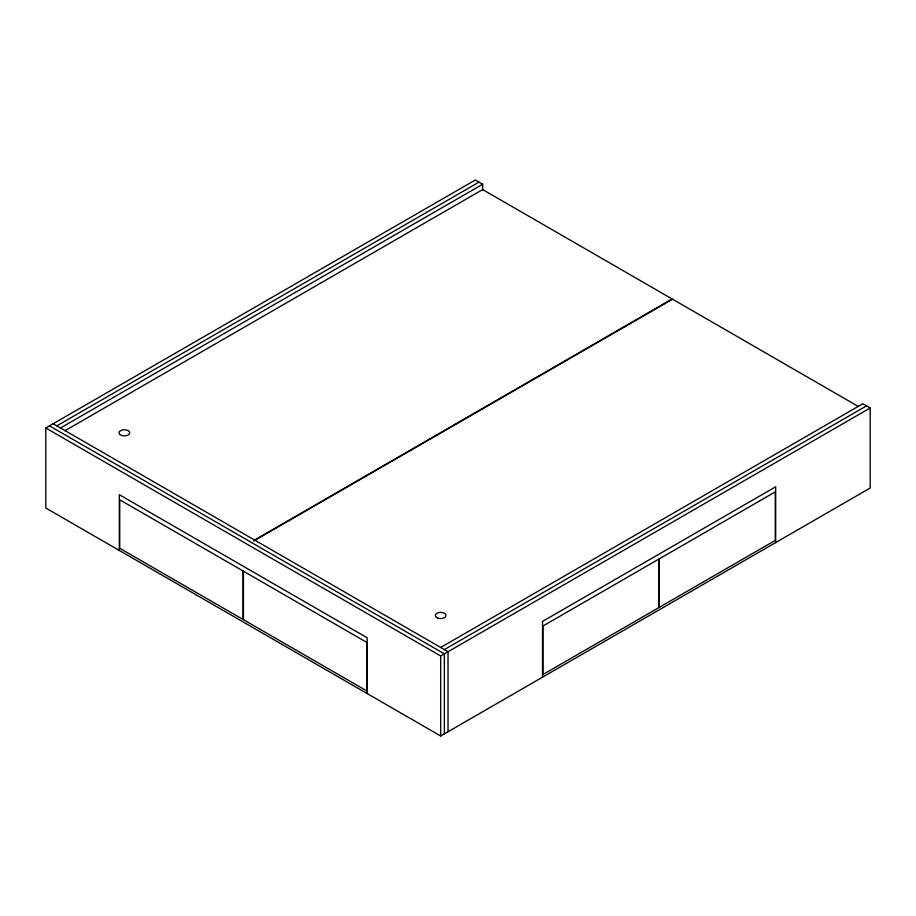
<?xml version="1.0" encoding="UTF-8"?>
<svg xmlns="http://www.w3.org/2000/svg" width="916" height="916" viewBox="0 0 916 916"><rect width="100%" height="100%" fill="white"/><g stroke="black" fill="none" stroke-linecap="round" stroke-linejoin="round"><path stroke-width="1.37" d="M440.676 647.475L862.849 403.738L870.2 407.975L870.2 488.01L440.676 735.995L45.8 508.025L45.8 427.99L475.324 180.005L482.675 184.242L482.675 189.967M56.826 425.86L478.999 182.124M60.502 427.99L482.675 184.242M65.059 430.692L482.675 189.578L672.138 298.96L254.511 540.074M253.698 541.024L672.55 299.2L858.292 406.441M444.352 649.593L866.525 405.857M45.8 427.99L440.676 655.959L870.2 407.975M53.151 423.742L448.027 651.723L448.027 731.758M49.475 425.86L444.352 653.841L444.352 733.876M775.68 542.581L775.68 486.797L542.535 621.403L542.535 677.187M440.676 655.959L440.676 735.995M367.156 693.561L367.156 637.776L119.309 494.686L119.309 550.47M658.902 559.069L542.959 626.017L542.959 674.519L658.902 607.583L658.902 559.069M775.268 491.892L659.325 558.829L659.325 607.342L775.268 540.394L775.268 491.892M243.026 570.954L119.733 499.781L119.733 548.283L243.026 619.468L243.026 570.954M366.744 642.379L243.45 571.195L243.45 619.708L366.744 690.893L366.744 642.379M437.859 618.094A5.347 3.092 0 0 0 446.023 615.552A5.347 3.092 0 0 0 438.134 612.735A5.347 3.092 0 0 0 437.859 618.094M121.542 435.466A5.347 3.092 0 0 0 129.706 432.936A5.347 3.092 0 0 0 121.817 430.119A5.347 3.092 0 0 0 121.542 435.466"/></g></svg>
